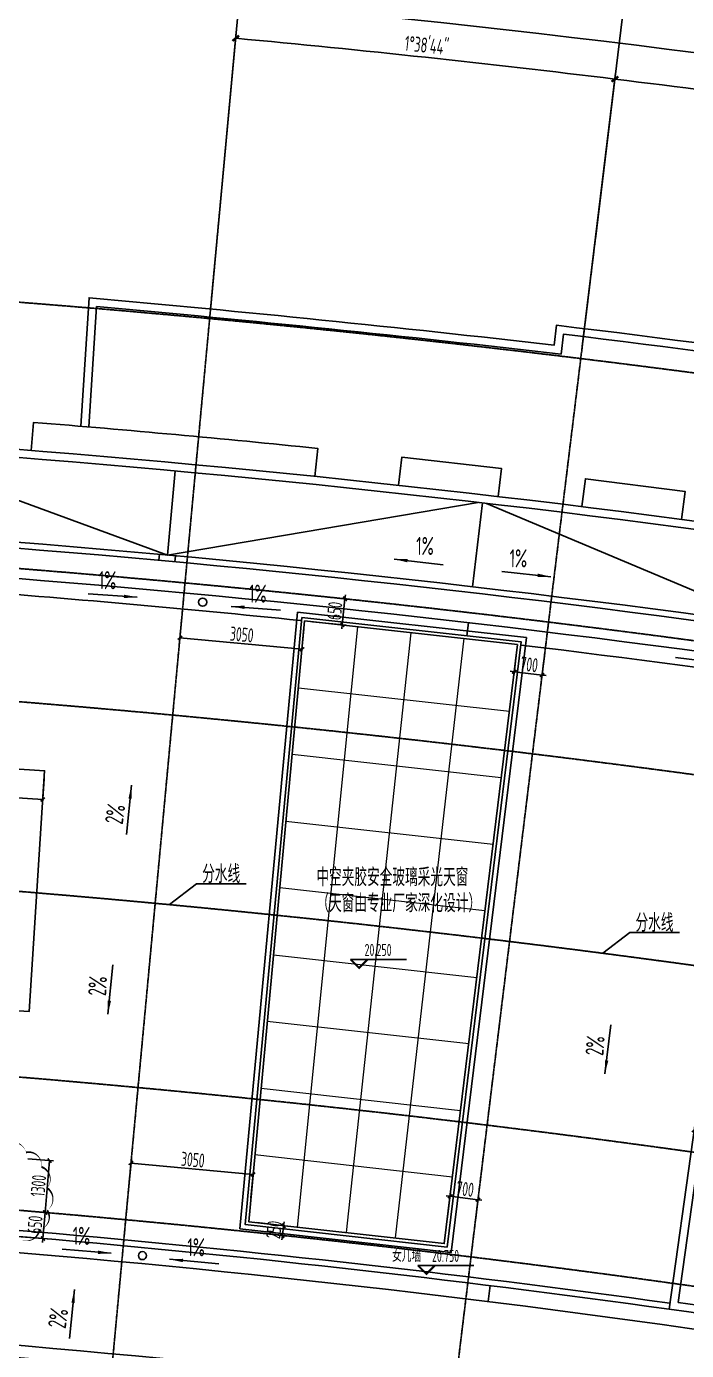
# Model space of a CAD drawing. Header units: millimetres. Extents: x 11677979 to 24947533, y -12764720 to -6308891.
# Drawn here: x 11804174 to 11820592, y -6397928 to -6365012 of the extents above; entities that cross this region are included whole.
import ezdxf
from ezdxf.enums import TextEntityAlignment as Align

# ---------------------------------------------------------------- set-up
doc = ezdxf.new("R2010")
doc.units = ezdxf.units.MM
doc.header["$LTSCALE"] = 10
doc.linetypes.add('A2-RG-AXIS$0$CENTER', pattern=[2, 1.25, -0.25, 0.25, -0.25])
doc.linetypes.add('A2-RG-AXIS$0$DOTE', pattern=[2.42, 2, -0.2, 0.02, -0.2])
for name, color, linetype in [('A2-RB-RF$0$$34$A-DIMS-100', 1, 'Continuous'), ('A2-RG-AXIS$0$A-AXIS', 1, 'Continuous'), ('A2-RG-AXIS$0$A-DIMS-100', 1, 'Continuous'), ('A2-RG-AXIS$0$A-GRID', 1, 'A2-RG-AXIS$0$CENTER'), ('A2-RI-RF$0$$0$AUDIT_D_120618114340-341', 1, 'Continuous'), ('A2-RI-RF$0$$2$A-SYMB', 4, 'Continuous'), ('A2-RI-RF$0$A-HATH', 9, 'Continuous'), ('A2-RI-RF$0$A-ROOF-DRAN', 175, 'Continuous'), ('A2-RI-RF$0$A-ROOF-EDGE', 2, 'Continuous'), ('A2-RI-RF$0$A-SYMB', 4, 'Continuous'), ('A2-RI-RF$0$A-SYMB-AREA', 4, 'Continuous'), ('A2-RI-RF$0$A-SYMB-NAME', 4, 'Continuous'), ('A2-RI-RF$0$an-flor-open', 3, 'Continuous'), ('A2-RI-RF$0$an-wall-prht', 2, 'Continuous')]:
    doc.layers.add(name, color=color, linetype=linetype)
doc.layers.add('A2-RI-RF$0$A-DETL-LLIN', color=3, linetype='Continuous', lineweight=5)
doc.layers.add('A2-RI-RF$0$A-GLAZ-CWMG', color=3, linetype='Continuous', lineweight=5)
doc.styles.add('A2-RB-RF$0$$0$XD2008', font='hzs.shx', dxfattribs={"width": 0.7, "bigfont": 'hztxt.shx'})
doc.styles.add('A2-RG-AXIS$0$XD2008', font='hzs.shx', dxfattribs={"width": 0.7, "bigfont": 'hztxt.shx'})
doc.styles.add('A2-RI-RF$0$$0$XD2008', font='xd-hzs.shx', dxfattribs={"width": 0.7, "bigfont": 'xd-hztxt.shx'})
doc.styles.add('A2-RI-RF$0$ECADI', font='hzs.shx', dxfattribs={"width": 0.7, "bigfont": 'hztxt.shx'})
doc.dimstyles.new('A2-RB-RF$0$$0$XD100$0', dxfattribs={"dimscale": 100, "dimtxt": 3.5, "dimasz": 1, "dimexe": 1, "dimexo": 2, "dimgap": 0.5, "dimtad": 1, "dimdec": 0, "dimdsep": 46, "dimtxsty": 'A2-RB-RF$0$$0$XD2008', "dimblk1": 'A2-RB-RF$0$$20$_ArchTick', "dimblk2": 'A2-RB-RF$0$$20$_ArchTick', "dimsah": 1, "dimcen": 2.5, "dimclrt": 4, "dimaunit": 1, "dimadec": 0, "dimazin": 0, "dimtfac": 1, "dimtdec": 0, "dimtix": 1, "dimtmove": 2, "dimatfit": 3, "dimfxl": 0, "dimtolj": 1, "dimtzin": 0, "dimarcsym": 0})
doc.dimstyles.new('A2-RG-AXIS$0$XD150', dxfattribs={"dimscale": 300, "dimtxt": 2.5, "dimasz": 1.5, "dimexe": 1, "dimexo": 2, "dimgap": 0.5, "dimtad": 1, "dimdec": 0, "dimdsep": 46, "dimtxsty": 'A2-RG-AXIS$0$XD2008', "dimcen": 2.5, "dimclrt": 4, "dimaunit": 1, "dimadec": 3, "dimazin": 0, "dimtfac": 1, "dimtdec": 0, "dimtmove": 2, "dimatfit": 3, "dimfxl": 0, "dimtolj": 1, "dimtzin": 0, "dimarcsym": 0})

# ---------------------------------------------------------------- blocks, each defined once
blk = doc.blocks.new('A2-RG-AXIS$0$_ArchTick')
at = {"color": 0, "linetype": 'ByBlock', "const_width": 0.4}
blk.add_lwpolyline([(-0.5, -0.5), (0.5, 0.5)], dxfattribs=at)
blk = doc.blocks.new('*D508')
at = {"layer": 'A2-RG-AXIS$0$A-DIMS-100', "color": 0, "lineweight": -2, "ltscale": 3, "transparency": 16777216}
for p, q in [((11753070, -6371598), (11752455, -6363872)), ((11854556, -6379588), (11856371, -6372053))]:
    blk.add_line(p, q, dxfattribs=at)
blk.add_arc((11778731, -6694179), 331200, 76.44866, 94.54827, dxfattribs=at)
at = {"layer": 'Defpoints', "color": 0, "ltscale": 3, "transparency": 16777216}
for p in [(11822065, -6365826), (11753093, -6371897), (11854485, -6379879), (11778731, -6694179)]:
    blk.add_point(p, dxfattribs=at)
at = {"layer": 'A2-RG-AXIS$0$A-DIMS-100', "color": 0, "lineweight": -2, "ltscale": 3, "transparency": 16777216, "xscale": 150, "yscale": 150, "zscale": 150}
for p, rotation in [((11752467, -6364022), 184.5482656226652), ((11856336, -6372199), 346.4486630674553)]:
    blk.add_blockref('A2-RG-AXIS$0$_ArchTick', p, dxfattribs=dict(at, rotation=rotation))
at = {"layer": 'A2-RG-AXIS$0$A-DIMS-100', "color": 4, "ltscale": 3, "transparency": 16777216, "insert": (11804749, -6363703), "char_height": 375, "attachment_point": 5, "rotation": 355.4985, "style": 'A2-RG-AXIS$0$XD2008'}
blk.add_mtext('\\A1;18°5\'59"', dxfattribs=at)
blk = doc.blocks.new('*D558')
at = {"layer": 'A2-RG-AXIS$0$A-DIMS-100', "color": 0, "lineweight": -2, "ltscale": 3, "transparency": 16777216}
for p, q in [((11817998, -6372970), (11818829, -6366171)), ((11827205, -6374230), (11828231, -6367457))]:
    blk.add_line(p, q, dxfattribs=at)
blk.add_arc((11778731, -6694179), 330300, 81.38492, 83.03033, dxfattribs=at)
at = {"layer": 'Defpoints', "color": 0, "ltscale": 3, "transparency": 16777216}
for p in [(11825080, -6367147), (11817961, -6373268), (11827160, -6374527), (11778731, -6694179)]:
    blk.add_point(p, dxfattribs=at)
at = {"layer": 'A2-RG-AXIS$0$A-DIMS-100', "color": 0, "lineweight": -2, "ltscale": 3, "transparency": 16777216, "xscale": 150, "yscale": 150, "zscale": 150}
for p, rotation in [((11818811, -6366319), 173.0303346336148), ((11828208, -6367606), 351.3849162218818)]:
    blk.add_blockref('A2-RG-AXIS$0$_ArchTick', p, dxfattribs=dict(at, rotation=rotation))
at = {"layer": 'A2-RG-AXIS$0$A-DIMS-100', "color": 4, "ltscale": 3, "transparency": 16777216, "insert": (11823554, -6366633), "char_height": 375, "attachment_point": 5, "rotation": 352.2076, "style": 'A2-RG-AXIS$0$XD2008'}
blk.add_mtext('\\A1;1°38\'44"', dxfattribs=at)
blk = doc.blocks.new('*D562')
at = {"layer": 'A2-RG-AXIS$0$A-DIMS-100', "color": 0, "lineweight": -2, "ltscale": 3, "transparency": 16777216}
for p, q in [((11808758, -6371975), (11809394, -6365154)), ((11817998, -6372970), (11818829, -6366171))]:
    blk.add_line(p, q, dxfattribs=at)
blk.add_arc((11778731, -6694179), 330300, 83.03034, 84.67576, dxfattribs=at)
at = {"layer": 'Defpoints', "color": 0, "ltscale": 3, "transparency": 16777216}
for p in [(11815670, -6365951), (11808730, -6372274), (11817961, -6373268), (11778731, -6694179)]:
    blk.add_point(p, dxfattribs=at)
at = {"layer": 'A2-RG-AXIS$0$A-DIMS-100', "color": 0, "lineweight": -2, "ltscale": 3, "transparency": 16777216, "xscale": 150, "yscale": 150, "zscale": 150}
for p, rotation in [((11809380, -6365304), 174.6757570742864), ((11818811, -6366319), 353.0303386625535)]:
    blk.add_blockref('A2-RG-AXIS$0$_ArchTick', p, dxfattribs=dict(at, rotation=rotation))
at = {"layer": 'A2-RG-AXIS$0$A-DIMS-100', "color": 4, "ltscale": 3, "transparency": 16777216, "insert": (11814131, -6365481), "char_height": 375, "attachment_point": 5, "rotation": 353.853, "style": 'A2-RG-AXIS$0$XD2008'}
blk.add_mtext('\\A1;1°38\'44"', dxfattribs=at)
blk = doc.blocks.new('A2-RI-RF$0$$2$ECADI-TAG-HGHT（国标）')
at = {"color": 1}
blk.add_line((-2.12, 2.12), (11.77, 2.12), dxfattribs=at)
at = {"color": 1, "const_width": 0.5}
blk.add_lwpolyline([(-2.12, 2.12), (0, 0), (2.12, 2.12)], dxfattribs=at)
at = {"style": 'A2-RI-RF$0$$0$XD2008', "width": 0.7}
blk.add_attdef('FL', text='', height=3, dxfattribs=at).set_placement((-2.69, 2.97), align=Align.RIGHT)
for tag, p in [('F.F.L.', (2.28, 2.97)), ('T.O.S.', (2.28, -1.1))]:
    blk.add_attdef(tag, p, '', height=3, dxfattribs=at)
blk = doc.blocks.new('A2-RI-RF$0$5erhfh')
at = {"layer": 'A2-RI-RF$0$A-SYMB-AREA', "style": 'A2-RI-RF$0$ECADI', "width": 0.7}
blk.add_attdef('340M2', text='', height=2.5, dxfattribs=at).set_placement((0, 1.25), align=Align.MIDDLE_LEFT)
at = {"layer": 'A2-RI-RF$0$A-SYMB-NAME', "style": 'A2-RI-RF$0$ECADI', "width": 0.7}
blk.add_attdef('CHINESENAME', (-12.29, 3.09), '', height=4.5, dxfattribs=at)
blk = doc.blocks.new('A2-RI-RF$0$5urthfgh')
at = {"layer": 'A2-RI-RF$0$an-wall-prht'}
for centre, radius, start, end in [((25944, -299026), 297450, 76.99055, 94.00515), ((25943, -299026), 297150, 76.9335, 94.06187)]:
    blk.add_arc(centre, radius, start, end, dxfattribs=at)
blk = doc.blocks.new('A2-RB-RF$0$$20$_ArchTick')
at = {"color": 0, "linetype": 'ByBlock', "const_width": 0.4}
blk.add_lwpolyline([(-0.5, -0.5), (0.5, 0.5)], dxfattribs=at)
blk = doc.blocks.new('*D733')
at = {"layer": 'A2-RB-RF$0$$34$A-DIMS-100', "color": 0, "lineweight": -2, "transparency": 16777216}
for p, q in [((11811359, -6379164), (11812196, -6379250)), ((11812097, -6379240), (11812107, -6379140)), ((11812030, -6379886), (11812097, -6379240)), ((11811292, -6379810), (11812129, -6379897)), ((11812030, -6379886), (11812020, -6379986))]:
    blk.add_line(p, q, dxfattribs=at)
at = {"layer": 'Defpoints', "color": 0, "transparency": 16777216}
for p in [(11811160, -6379143), (11812097, -6379240), (11811093, -6379790)]:
    blk.add_point(p, dxfattribs=at)
at = {"layer": 'A2-RB-RF$0$$34$A-DIMS-100', "color": 0, "lineweight": -2, "transparency": 16777216, "xscale": 100, "yscale": 100, "zscale": 100}
for p, rotation in [((11812097, -6379240), 264.1228209960622), ((11812030, -6379886), 84.1228209960622)]:
    blk.add_blockref('A2-RB-RF$0$$20$_ArchTick', p, dxfattribs=dict(at, rotation=rotation))
at = {"layer": 'A2-RB-RF$0$$34$A-DIMS-100', "color": 4, "transparency": 16777216, "insert": (11811839, -6379540), "char_height": 350, "attachment_point": 5, "rotation": 84.1228, "style": 'A2-RB-RF$0$$0$XD2008'}
blk.add_mtext('\\A1;650', dxfattribs=at)
blk = doc.blocks.new('*D734')
at = {"layer": 'A2-RB-RF$0$$34$A-DIMS-100', "color": 0, "lineweight": -2, "transparency": 16777216}
for p, q in [((11809871, -6394998), (11810639, -6395088)), ((11809900, -6394749), (11810669, -6394840)), ((11810569, -6394828), (11810540, -6395077)), ((11810569, -6394828), (11810581, -6394729)), ((11810540, -6395077), (11810528, -6395176))]:
    blk.add_line(p, q, dxfattribs=at)
at = {"layer": 'Defpoints', "color": 0, "transparency": 16777216}
for p in [(11809672, -6394974), (11809701, -6394726), (11810540, -6395077)]:
    blk.add_point(p, dxfattribs=at)
at = {"layer": 'A2-RB-RF$0$$34$A-DIMS-100', "color": 0, "lineweight": -2, "transparency": 16777216, "xscale": 100, "yscale": 100, "zscale": 100}
for p, rotation in [((11810540, -6395077), 83.28433468437777), ((11810569, -6394828), 263.2843346843778)]:
    blk.add_blockref('A2-RB-RF$0$$20$_ArchTick', p, dxfattribs=dict(at, rotation=rotation))
at = {"layer": 'A2-RB-RF$0$$34$A-DIMS-100', "color": 4, "transparency": 16777216, "insert": (11810331, -6394926), "char_height": 350, "attachment_point": 5, "rotation": 83.2843, "style": 'A2-RB-RF$0$$0$XD2008'}
blk.add_mtext('\\A1;250', dxfattribs=at)
blk = doc.blocks.new('*D735')
at = {"layer": 'A2-RB-RF$0$$34$A-DIMS-100', "color": 0, "lineweight": -2, "transparency": 16777216}
for p, q in [((11806720, -6393846), (11806783, -6393169)), ((11809810, -6393551), (11806774, -6393268)), ((11809756, -6394129), (11809819, -6393452))]:
    blk.add_line(p, q, dxfattribs=at)
at = {"layer": 'Defpoints', "color": 0, "transparency": 16777216}
for p in [(11806774, -6393268), (11806701, -6394045), (11809738, -6394328)]:
    blk.add_point(p, dxfattribs=at)
at = {"layer": 'A2-RB-RF$0$$34$A-DIMS-100', "color": 0, "lineweight": -2, "transparency": 16777216, "xscale": 100, "yscale": 100, "zscale": 100}
for p, rotation in [((11806774, -6393268), 174.675755152282), ((11809810, -6393551), 354.675755152282)]:
    blk.add_blockref('A2-RB-RF$0$$20$_ArchTick', p, dxfattribs=dict(at, rotation=rotation))
at = {"layer": 'A2-RB-RF$0$$34$A-DIMS-100', "color": 4, "transparency": 16777216, "insert": (11808313, -6393186), "char_height": 350, "attachment_point": 5, "rotation": 354.6758, "style": 'A2-RB-RF$0$$0$XD2008'}
blk.add_mtext('\\A1;3050', dxfattribs=at)
blk = doc.blocks.new('*D736')
at = {"layer": 'A2-RB-RF$0$$34$A-DIMS-100', "color": 0, "lineweight": -2, "transparency": 16777216}
for p, q in [((11808038, -6379706), (11807981, -6380310)), ((11811075, -6379989), (11811018, -6380593)), ((11811028, -6380493), (11807991, -6380210))]:
    blk.add_line(p, q, dxfattribs=at)
at = {"layer": 'Defpoints', "color": 0, "transparency": 16777216}
for p in [(11808056, -6379507), (11811093, -6379790), (11807991, -6380210)]:
    blk.add_point(p, dxfattribs=at)
at = {"layer": 'A2-RB-RF$0$$34$A-DIMS-100', "color": 0, "lineweight": -2, "transparency": 16777216, "xscale": 100, "yscale": 100, "zscale": 100}
for p, rotation in [((11807991, -6380210), 174.6757551522877), ((11811028, -6380493), 354.6757551522878)]:
    blk.add_blockref('A2-RB-RF$0$$20$_ArchTick', p, dxfattribs=dict(at, rotation=rotation))
at = {"layer": 'A2-RB-RF$0$$34$A-DIMS-100', "color": 4, "transparency": 16777216, "insert": (11809530, -6380128), "char_height": 350, "attachment_point": 5, "rotation": 354.6758, "style": 'A2-RB-RF$0$$0$XD2008'}
blk.add_mtext('\\A1;3050', dxfattribs=at)
blk = doc.blocks.new('*D716')
at = {"layer": 'A2-RB-RF$0$$34$A-DIMS-100', "color": 0, "lineweight": -2, "transparency": 16777216}
for p, q in [((11816363, -6380578), (11816293, -6381153)), ((11817057, -6380663), (11816987, -6381238)), ((11816305, -6381054), (11816205, -6381042)), ((11816305, -6381054), (11816999, -6381139)), ((11816999, -6381139), (11817098, -6381151))]:
    blk.add_line(p, q, dxfattribs=at)
at = {"layer": 'Defpoints', "color": 0, "transparency": 16777216}
for p in [(11816387, -6380380), (11817081, -6380465), (11816999, -6381139)]:
    blk.add_point(p, dxfattribs=at)
at = {"layer": 'A2-RB-RF$0$$34$A-DIMS-100', "color": 0, "lineweight": -2, "transparency": 16777216, "xscale": 100, "yscale": 100, "zscale": 100}
for p, rotation in [((11816305, -6381054), 353.0311969381685), ((11816999, -6381139), 173.0311969381686)]:
    blk.add_blockref('A2-RB-RF$0$$20$_ArchTick', p, dxfattribs=dict(at, rotation=rotation))
at = {"layer": 'A2-RB-RF$0$$34$A-DIMS-100', "color": 4, "transparency": 16777216, "insert": (11816679, -6380873), "char_height": 350, "attachment_point": 5, "rotation": 353.0312, "style": 'A2-RB-RF$0$$0$XD2008'}
blk.add_mtext('\\A1;700', dxfattribs=at)
blk = doc.blocks.new('*D717')
at = {"layer": 'A2-RB-RF$0$$34$A-DIMS-100', "color": 0, "lineweight": -2, "transparency": 16777216}
for p, q in [((11814640, -6394673), (11814723, -6393995)), ((11814711, -6394095), (11814611, -6394082)), ((11814711, -6394095), (11815405, -6394179)), ((11815334, -6394758), (11815417, -6394080)), ((11815405, -6394179), (11815504, -6394192))]:
    blk.add_line(p, q, dxfattribs=at)
at = {"layer": 'Defpoints', "color": 0, "transparency": 16777216}
for p in [(11815405, -6394179), (11814616, -6394872), (11815310, -6394957)]:
    blk.add_point(p, dxfattribs=at)
at = {"layer": 'A2-RB-RF$0$$34$A-DIMS-100', "color": 0, "lineweight": -2, "transparency": 16777216, "xscale": 100, "yscale": 100, "zscale": 100}
for p, rotation in [((11814711, -6394095), 353.0303367403422), ((11815405, -6394179), 173.0303367403422)]:
    blk.add_blockref('A2-RB-RF$0$$20$_ArchTick', p, dxfattribs=dict(at, rotation=rotation))
at = {"layer": 'A2-RB-RF$0$$34$A-DIMS-100', "color": 4, "transparency": 16777216, "insert": (11815085, -6393914), "char_height": 350, "attachment_point": 5, "rotation": 353.0303, "style": 'A2-RB-RF$0$$0$XD2008'}
blk.add_mtext('\\A1;700', dxfattribs=at)
blk = doc.blocks.new('*D718')
at = {"layer": 'A2-RB-RF$0$$34$A-DIMS-100', "color": 0, "lineweight": -2, "transparency": 16777216}
blk.add_arc((11777755, -6700618), 311153, 81.38492, 82.05228, dxfattribs=at)
at = {"layer": 'Defpoints', "color": 0, "transparency": 16777216}
for p in [(11827609, -6371560), (11821395, -6388037), (11823170, -6392797), (11820157, -6396901), (11821587, -6411307)]:
    blk.add_point(p, dxfattribs=at)
at = {"layer": 'A2-RB-RF$0$$34$A-DIMS-100', "color": 0, "lineweight": -2, "transparency": 16777216, "xscale": 100, "yscale": 100, "zscale": 100}
for p, rotation in [((11820778, -6392454), 172.0522781059821), ((11824364, -6392976), 351.3849183288041)]:
    blk.add_blockref('A2-RB-RF$0$$20$_ArchTick', p, dxfattribs=dict(at, rotation=rotation))
at = {"layer": 'A2-RB-RF$0$$34$A-DIMS-100', "color": 4, "transparency": 16777216, "insert": (11822609, -6392454), "char_height": 350, "attachment_point": 5, "rotation": 351.7186, "style": 'A2-RB-RF$0$$0$XD2008'}
blk.add_mtext('\\A1;0°40\'2"', dxfattribs=at)
blk = doc.blocks.new('*D639')
at = {"layer": 'A2-RB-RF$0$$34$A-DIMS-100', "color": 0, "lineweight": -2, "transparency": 16777216}
for p, q in [((11801719, -6383527), (11801680, -6384143)), ((11804614, -6383713), (11804574, -6384329)), ((11801686, -6384043), (11804580, -6384229))]:
    blk.add_line(p, q, dxfattribs=at)
at = {"layer": 'Defpoints', "color": 0, "transparency": 16777216}
for p in [(11801732, -6383328), (11804626, -6383514), (11804580, -6384229)]:
    blk.add_point(p, dxfattribs=at)
at = {"layer": 'A2-RB-RF$0$$34$A-DIMS-100', "color": 0, "lineweight": -2, "transparency": 16777216, "xscale": 100, "yscale": 100, "zscale": 100}
for p, rotation in [((11801686, -6384043), 176.321173563952), ((11804580, -6384229), 356.3211735639519)]:
    blk.add_blockref('A2-RB-RF$0$$20$_ArchTick', p, dxfattribs=dict(at, rotation=rotation))
at = {"layer": 'A2-RB-RF$0$$34$A-DIMS-100', "color": 4, "transparency": 16777216, "insert": (11803148, -6383912), "char_height": 350, "attachment_point": 5, "rotation": 356.3212, "style": 'A2-RB-RF$0$$0$XD2008'}
blk.add_mtext('\\A1;2900', dxfattribs=at)
blk = doc.blocks.new('*D660')
at = {"layer": 'A2-RB-RF$0$$34$A-DIMS-100', "color": 0, "lineweight": -2, "transparency": 16777216}
for p, q in [((11804206, -6393161), (11804848, -6393214)), ((11804748, -6393206), (11804640, -6394496)), ((11804098, -6394450), (11804739, -6394504))]:
    blk.add_line(p, q, dxfattribs=at)
at = {"layer": 'Defpoints', "color": 0, "transparency": 16777216}
for p in [(11804007, -6393144), (11803899, -6394433), (11804640, -6394496)]:
    blk.add_point(p, dxfattribs=at)
at = {"layer": 'A2-RB-RF$0$$34$A-DIMS-100', "color": 0, "lineweight": -2, "transparency": 16777216, "xscale": 100, "yscale": 100, "zscale": 100}
for p, rotation in [((11804748, -6393206), 85.20040339278498), ((11804640, -6394496), 265.200403392785)]:
    blk.add_blockref('A2-RB-RF$0$$20$_ArchTick', p, dxfattribs=dict(at, rotation=rotation))
at = {"layer": 'A2-RB-RF$0$$34$A-DIMS-100', "color": 4, "transparency": 16777216, "insert": (11804470, -6393832), "char_height": 350, "attachment_point": 5, "rotation": 85.2004, "style": 'A2-RB-RF$0$$0$XD2008'}
blk.add_mtext('\\A1;1300', dxfattribs=at)
blk = doc.blocks.new('*D661')
at = {"layer": 'A2-RB-RF$0$$34$A-DIMS-100', "color": 0, "lineweight": -2, "transparency": 16777216}
for p, q in [((11804098, -6394450), (11804739, -6394504)), ((11804640, -6394496), (11804585, -6395144)), ((11804640, -6394496), (11804648, -6394396)), ((11804044, -6395099), (11804685, -6395152)), ((11804585, -6395144), (11804577, -6395244))]:
    blk.add_line(p, q, dxfattribs=at)
at = {"layer": 'Defpoints', "color": 0, "transparency": 16777216}
for p in [(11803899, -6394433), (11803844, -6395082), (11804585, -6395144)]:
    blk.add_point(p, dxfattribs=at)
at = {"layer": 'A2-RB-RF$0$$34$A-DIMS-100', "color": 0, "lineweight": -2, "transparency": 16777216, "xscale": 100, "yscale": 100, "zscale": 100}
for p, rotation in [((11804640, -6394496), 265.2004033927416), ((11804585, -6395144), 85.20040339274165)]:
    blk.add_blockref('A2-RB-RF$0$$20$_ArchTick', p, dxfattribs=dict(at, rotation=rotation))
at = {"layer": 'A2-RB-RF$0$$34$A-DIMS-100', "color": 4, "transparency": 16777216, "insert": (11804388, -6394801), "char_height": 350, "attachment_point": 5, "rotation": 85.2004, "style": 'A2-RB-RF$0$$0$XD2008'}
blk.add_mtext('\\A1;650', dxfattribs=at)
blk = doc.blocks.new('A2-RG-AXIS')
at = {"layer": 'A2-RG-AXIS$0$A-AXIS', "ltscale": 3}
for p, q in [((11809008.7, -6369286.5), (11809519.1, -6363810.3)), ((11818325.2, -6370289.9), (11818992.6, -6364830.5))]:
    blk.add_line(p, q, dxfattribs=at)
at = {"layer": 'A2-RG-AXIS$0$A-GRID', "linetype": 'A2-RG-AXIS$0$DOTE'}
for p, q in [((11809008.7, -6369286.5), (11805278.5, -6409313.1)), ((11813447.2, -6410192.8), (11818325.2, -6370289.9))]:
    blk.add_line(p, q, dxfattribs=at)
for radius in [323300, 316700, 313400, 308700, 304100, 300800]:
    blk.add_arc((11778730.7, -6694178.7), radius, 75.589285, 95.407644, dxfattribs=at)
at = {"layer": 'A2-RG-AXIS$0$A-DIMS-100', "ltscale": 3}
for base, p1, p2, picture, middle in [((11822064.9, -6365825.9), (11854485.2, -6379879.3), (11753093.4, -6371896.8), '*D508', (11804748.6, -6363703.1)), ((11815670.3, -6365950.8), (11808730.3, -6372273.6), (11817961.2, -6373267.7), '*D562', (11814130.8, -6365481.3)), ((11825079.8, -6367146.8), (11827159.6, -6374526.5), (11817961.2, -6373267.7), '*D558', (11823554.4, -6366633.3))]:
    dim = blk.add_angular_dim_3p(base=base, center=(11778730.7, -6694178.7), p1=p1, p2=p2, dimstyle='A2-RG-AXIS$0$XD150', override={"dimscale": 150, "dimasz": 1, "dimblk": 'A2-RG-AXIS$0$_ArchTick', "dimadec": 4}, dxfattribs=at)
    dim.commit()
    dim.dimension.update_dxf_attribs({"geometry": picture, "text_midpoint": middle})
blk = doc.blocks.new('A2-RI-RF')
at = {"layer": 'A2-RI-RF$0$$0$AUDIT_D_120618114340-341'}
for p, q in [((11813322.4, -6378255.7), (11814542.3, -6378392.5)), ((11817219.5, -6378693.9), (11815999.4, -6378559.3)), ((11806930.4, -6379200.6), (11805705.7, -6379118.3)), ((11809265.7, -6379427.8), (11810489.5, -6379522.8)), ((11821536.9, -6380848.1), (11820318.1, -6380702)), ((11806785.5, -6383876.9), (11806659.7, -6385097.9)), ((11806199.8, -6389562.5), (11806325.6, -6388341.5)), ((11818561.5, -6391051.6), (11818708.6, -6389832.9)), ((11806283.7, -6395511.7), (11805060.6, -6395408)), ((11807734.6, -6395660.3), (11808956.5, -6395776.6)), ((11805367.1, -6396410.4), (11805241.4, -6397631.4))]:
    blk.add_line(p, q, dxfattribs=at)
at = {"layer": 'A2-RI-RF$0$$0$AUDIT_D_120618114340-341', "extrusion": (0, 0, -1)}
for points in [[(-11813657.8, -6378249), (-11813649, -6378332.7), (-11813318.5, -6378255.4)], [(-11816893.8, -6378613.7), (-11816884, -6378697.2), (-11817223.4, -6378694.4)], [(-11806595.6, -6379222.3), (-11806600.8, -6379138.3), (-11806934.3, -6379200.8)], [(-11809600.7, -6379409.6), (-11809594.7, -6379493.6), (-11809261.8, -6379427.6)], [(-11806795.2, -6384212.2), (-11806711.5, -6384204.1), (-11806785.8, -6383873)], [(-11806277.7, -6389236.2), (-11806194.1, -6389227.1), (-11806199.3, -6389566.4)], [(-11818645.1, -6390726.7), (-11818561.6, -6390716.1), (-11818561, -6391055.5)], [(-11805948.6, -6395527.5), (-11805955.2, -6395443.6), (-11806287.6, -6395512)], [(-11808069.8, -6395647.9), (-11808062.3, -6395731.7), (-11807730.7, -6395660)], [(-11805376.8, -6396745.7), (-11805293.1, -6396737.6), (-11805367.4, -6396406.4)]]:
    blk.add_solid(points, dxfattribs=at)
at = {"layer": 'A2-RI-RF$0$A-GLAZ-CWMG'}
for p, q in [((11810917.6, -6394861.8), (11812416.6, -6379937.5)), ((11812134.1, -6394997.6), (11813740.1, -6380085)), ((11813351.6, -6395123.9), (11815064.7, -6380222.7)), ((11810938.4, -6381449.5), (11816184.9, -6382034.4)), ((11815982.6, -6383688.8), (11810783.8, -6383109.1)), ((11810629.1, -6384768.6), (11815780.4, -6385343.1)), ((11815578.2, -6386997.5), (11810474.4, -6386428.2)), ((11810319.8, -6388087.8), (11815376, -6388651.8)), ((11815173.7, -6390306.2), (11810165.1, -6389747.3)), ((11810010.4, -6391406.9), (11814971.5, -6391960.5)), ((11814769.3, -6393614.9), (11809855.8, -6393066.4))]:
    blk.add_line(p, q, dxfattribs=at)
at = {"layer": 'A2-RI-RF$0$A-HATH'}
for p, q in [((11807683.1, -6378152.3), (11800325.6, -6375463.9)), ((11807683.1, -6378152.3), (11807874.7, -6376060.9)), ((11807683.1, -6378152.3), (11815406.8, -6376845.6)), ((11815272.2, -6378939.7), (11815514, -6376853.5)), ((11822840.1, -6379909.3), (11815620.3, -6376870.3)), ((11807470.3, -6378283.5), (11807484, -6378134.1)), ((11807868.6, -6378320), (11807882.3, -6378170.6))]:
    blk.add_line(p, q, dxfattribs=at)
at = {"layer": 'A2-RI-RF$0$A-ROOF-DRAN'}
for p, q in [((11815168.4, -6379833.5), (11815131.2, -6380159.6)), ((11815657.3, -6396711.9), (11815706.7, -6396314.5))]:
    blk.add_line(p, q, dxfattribs=at)
for centre in [(11808557, -6379323.7), (11807059.6, -6395569.5)]:
    blk.add_circle(centre, 100, dxfattribs=at)
for radius, start, end in [(316450, 77.263451, 85.722076), (316050, 84.141711, 85.721318), (316050, 77.264483, 83.142622), (308700, 84.124504, 85.22439), (308700, 82.066358, 83.145289), (299750, 77.098571, 93.898358)]:
    blk.add_arc((11778730.7, -6694178.7), radius, start, end, dxfattribs=at)
at = {"layer": 'A2-RI-RF$0$A-ROOF-EDGE'}
for p, q in [((11820157.2, -6396901.3), (11821394.7, -6388037.3)), ((11820382.9, -6396730.9), (11821565.1, -6388263))]:
    blk.add_line(p, q, dxfattribs=at)
for points in [[(11805527.6, -6374951.5), (11805733, -6371757.5, -0.0063108), (11817296.7, -6372934.6), (11817357.2, -6372439.1, -0.0248177), (11849205.5, -6377885), (11848174.4, -6382163.2)], [(11805726.9, -6374968.3), (11805919.4, -6371974.9, -0.0063073), (11817471.1, -6373155.9), (11817531.5, -6372661.6, -0.0240613), (11848966.7, -6378022.2), (11847979.1, -6382119.8)], [(11804294.2, -6375552.6), (11804350.4, -6374854.9, -0.0055388), (11811418.2, -6375500.8), (11811347, -6376197.1)]]:
    blk.add_lwpolyline(points, format="xyb", dxfattribs=at)
for points in [[(11813430.4, -6376417.7), (11813506.6, -6375721.9), (11815991.3, -6376003.1), (11815910.1, -6376698.3)], [(11817988.9, -6376948.7), (11818075.1, -6376254.1), (11820555, -6376570.8), (11820463.9, -6377264.7)], [(11801347.9, -6389315.4), (11801732.3, -6383327.7), (11804626.4, -6383513.8), (11804241.4, -6389501.4), (11801347.9, -6389315.4)]]:
    blk.add_lwpolyline(points, dxfattribs=at)
blk.add_lwpolyline([(11810912.8, -6379568.7), (11816610.2, -6380203.7), (11814741.5, -6395490), (11809483.8, -6394903)], close=True, dxfattribs=at)
for centre, radius, start, end in [((11778730.7, -6694178.7), 319650, 76.756883, 94.239677), ((11778730.7, -6694178.7), 319450, 76.756883, 94.239677), ((11778729.8, -6694178.8), 317200, 77.207179, 85.740758), ((11778729.8, -6694178.8), 317350, 76.923875, 85.741033), ((11778729.8, -6694178.8), 300300, 82.066588, 85.193485), ((11779033.9, -6691537.4), 297491.9, 82.054384, 85.208682), ((11778730.7, -6694178.7), 300150, 76.038533, 82.066759), ((11778730.7, -6694178.7), 300350, 76.07696, 82.028597)]:
    blk.add_arc(centre, radius, start, end, dxfattribs=at)
at = {"layer": 'A2-RI-RF$0$A-SYMB'}
for points in [[(11809635.8, -6386324.8), (11808400.5, -6386324.8), (11807728.4, -6386843.7)], [(11820413.7, -6387536.8), (11819178.4, -6387536.8), (11818510.4, -6388052.5)]]:
    blk.add_lwpolyline(points, dxfattribs=at)
at = {"layer": 'A2-RI-RF$0$an-flor-open'}
for points in [[(11811021, -6379701.5), (11816476.3, -6380309.5), (11814636.8, -6395357.5), (11809614.2, -6394796.8)], [(11811093.1, -6379790), (11816387.1, -6380380.1), (11814567, -6395269.3), (11809701.1, -6394726)]]:
    blk.add_lwpolyline(points, close=True, dxfattribs=at)
at = {"layer": 'Defpoints', "color": 6}
blk.add_lwpolyline([(11804017.3, -6395163.1, 0, 50, 0.5205671), (11804498.1, -6394923, 0, 50, 0.5205671), (11804498.1, -6394923, 0, 50, 0.5205671), (11804690.3, -6394442.7, 0, 50, 0.5205671), (11804690.3, -6394442.7, 0, 50, 0.5205671), (11804690.3, -6393890.4, 0, 50, 0.5205671), (11804690.3, -6393890.4, 0, 50, 0.5205671), (11804546.1, -6393362, 0, 50, 0.5205671), (11804546.1, -6393362, 0, 50, 0.5205671), (11804161.6, -6393001.8, 0, 50, 0.5205671), (11804161.6, -6393001.8, 0, 50, 0.5205671), (11803656.8, -6392809.7, 0, 50, 0.5205671)], format="xyseb", dxfattribs=at)
at = {"layer": 'Defpoints'}
for p in [(11810938.4, -6381449.5), (11816184.9, -6382034.4), (11810783.8, -6383109.1), (11815982.6, -6383688.8), (11810629.1, -6384768.6), (11815780.4, -6385343.1), (11810474.4, -6386428.2), (11815578.2, -6386997.5), (11810319.8, -6388087.8), (11815376, -6388651.8), (11810165.1, -6389747.3), (11815173.7, -6390306.2), (11810010.4, -6391406.9), (11814971.5, -6391960.5), (11809855.8, -6393066.4), (11814769.3, -6393614.9)]:
    blk.add_point(p, dxfattribs=at)
ref = blk.add_blockref('A2-RI-RF$0$5erhfh', (11814400.5, -6378502.6), dxfattribs=dict(xscale=99.99999999968374, yscale=99.99999999968374, zscale=99.99999999968374, rotation=359.5617199320547))
ref.add_attrib('CHINESENAME', '1%%%', (11813868, -6378148.2), dxfattribs={"layer": 'A2-RI-RF$0$A-SYMB-NAME', "height": 450, "rotation": 359.56172, "style": 'A2-RI-RF$0$ECADI', "width": 0.7})
ref = blk.add_blockref('A2-RI-RF$0$5erhfh', (11816723.1, -6378810.2), dxfattribs=dict(xscale=99.99999999968374, yscale=99.99999999968374, zscale=99.99999999968374, rotation=359.5617199320547))
ref.add_attrib('CHINESENAME', '1%%%', (11816190.6, -6378455.9), dxfattribs={"layer": 'A2-RI-RF$0$A-SYMB-NAME', "height": 450, "rotation": 359.56172, "style": 'A2-RI-RF$0$ECADI', "width": 0.7})
ref = blk.add_blockref('A2-RI-RF$0$5erhfh', (11806502.7, -6379354.8), dxfattribs=dict(xscale=99.99999999968374, yscale=99.99999999968374, zscale=99.99999999968374, rotation=359.5617199320547))
ref.add_attrib('CHINESENAME', '1%%%', (11805970.2, -6379000.5), dxfattribs={"layer": 'A2-RI-RF$0$A-SYMB-NAME', "height": 450, "rotation": 359.56172, "style": 'A2-RI-RF$0$ECADI', "width": 0.7})
ref = blk.add_blockref('A2-RI-RF$0$5erhfh', (11810240.8, -6379688.8), dxfattribs=dict(xscale=99.99999999968374, yscale=99.99999999968374, zscale=99.99999999968374, rotation=359.5617199320547))
ref.add_attrib('CHINESENAME', '1%%%', (11809708.3, -6379334.5), dxfattribs={"layer": 'A2-RI-RF$0$A-SYMB-NAME', "height": 450, "rotation": 359.56172, "style": 'A2-RI-RF$0$ECADI', "width": 0.7})
ref = blk.add_blockref('A2-RI-RF$0$5erhfh', (11806991.3, -6384385.4), dxfattribs=dict(xscale=99.99999999968374, yscale=99.99999999968374, zscale=99.99999999968374, rotation=81.64806365899283))
ref.add_attrib('CHINESENAME', '2%%%', (11806567.1, -6384864), dxfattribs={"layer": 'A2-RI-RF$0$A-SYMB-NAME', "height": 450, "rotation": 81.64806, "style": 'A2-RI-RF$0$ECADI', "width": 0.7})
ref = blk.add_blockref('A2-RI-RF$0$5erhfh', (11809774.9, -6386616.9), dxfattribs=dict(xscale=100, yscale=100, zscale=100))
ref.add_attrib('CHINESENAME', '分水线', (11808545.7, -6386308.2), dxfattribs={"layer": 'A2-RI-RF$0$A-SYMB-NAME', "height": 450, "style": 'A2-RI-RF$0$ECADI', "width": 0.7})
ref = blk.add_blockref('A2-RI-RF$0$5erhfh', (11812270.7, -6389019.9), dxfattribs=dict(xscale=100, yscale=100, zscale=100))
ref.add_attrib('CHINESENAME', '中空夹胶安全玻璃采光天窗', (11811385.4, -6386385.4), dxfattribs={"layer": 'A2-RI-RF$0$A-SYMB-NAME', "height": 450, "style": 'A2-RI-RF$0$ECADI', "width": 0.7})
ref = blk.add_blockref('A2-RI-RF$0$5erhfh', (11812270.7, -6389667), dxfattribs=dict(xscale=100, yscale=100, zscale=100))
ref.add_attrib('CHINESENAME', '（天窗由专业厂家深化设计）', (11811385.4, -6387032.6), dxfattribs={"layer": 'A2-RI-RF$0$A-SYMB-NAME', "height": 450, "style": 'A2-RI-RF$0$ECADI', "width": 0.7})
ref = blk.add_blockref('A2-RI-RF$0$5erhfh', (11820552.8, -6387828.9), dxfattribs=dict(xscale=100, yscale=100, zscale=100))
ref.add_attrib('CHINESENAME', '分水线', (11819323.6, -6387520.2), dxfattribs={"layer": 'A2-RI-RF$0$A-SYMB-NAME', "height": 450, "style": 'A2-RI-RF$0$ECADI', "width": 0.7})
ref = blk.add_blockref('A2-RI-RF$0$5erhfh', (11806505, -6389106.6), dxfattribs=dict(xscale=-99.99999999968374, yscale=99.99999999968374, zscale=99.99999999968374, rotation=86.58912271403241))
ref.add_attrib('CHINESENAME', '2%%%', (11806153.3, -6389120.5), dxfattribs={"layer": 'A2-RI-RF$0$A-SYMB-NAME', "height": 450, "rotation": 86.58912, "style": 'A2-RI-RF$0$ECADI', "width": 0.7})
ref = blk.add_blockref('A2-RI-RF$0$5erhfh', (11818874.6, -6390601.1), dxfattribs=dict(xscale=-99.99999999968374, yscale=99.99999999968374, zscale=99.99999999968374, rotation=85.5891227140324))
ref.add_attrib('CHINESENAME', '2%%%', (11818522.7, -6390608.9), dxfattribs={"layer": 'A2-RI-RF$0$A-SYMB-NAME', "height": 450, "rotation": 85.58912, "style": 'A2-RI-RF$0$ECADI', "width": 0.7})
blk.add_blockref('A2-RI-RF$0$5urthfgh', (11752786.6, -6395152.1))
ref = blk.add_blockref('A2-RI-RF$0$5erhfh', (11805856.8, -6395655.2), dxfattribs=dict(xscale=99.99999999968374, yscale=99.99999999968374, zscale=99.99999999968374, rotation=359.5617199320547))
ref.add_attrib('CHINESENAME', '1%%%', (11805324.4, -6395300.8), dxfattribs={"layer": 'A2-RI-RF$0$A-SYMB-NAME', "height": 450, "rotation": 359.56172, "style": 'A2-RI-RF$0$ECADI', "width": 0.7})
ref = blk.add_blockref('A2-RI-RF$0$5erhfh', (11808707.6, -6395937.8), dxfattribs=dict(xscale=99.99999999968374, yscale=99.99999999968374, zscale=99.99999999968374, rotation=359.5617199320547))
ref.add_attrib('CHINESENAME', '1%%%', (11808175.2, -6395583.4), dxfattribs={"layer": 'A2-RI-RF$0$A-SYMB-NAME', "height": 450, "rotation": 359.56172, "style": 'A2-RI-RF$0$ECADI', "width": 0.7})
ref = blk.add_blockref('A2-RI-RF$0$5erhfh', (11805573, -6396918.9), dxfattribs=dict(xscale=99.99999999968374, yscale=99.99999999968374, zscale=99.99999999968374, rotation=81.64806365899283))
ref.add_attrib('CHINESENAME', '2%%%', (11805148.7, -6397397.5), dxfattribs={"layer": 'A2-RI-RF$0$A-SYMB-NAME', "height": 450, "rotation": 81.64806, "style": 'A2-RI-RF$0$ECADI', "width": 0.7})
at = {"layer": 'A2-RI-RF$0$$2$A-SYMB'}
ref = blk.add_blockref('A2-RI-RF$0$$2$ECADI-TAG-HGHT（国标）', (11812445.7, -6388416.8), dxfattribs=dict(at, xscale=100, yscale=100, zscale=100))
ref.add_attrib('F.F.L.', '20.250', (11812583.3, -6388120), dxfattribs={"layer": '0', "height": 300, "style": 'A2-RI-RF$0$$0$XD2008', "width": 0.7})
ref = blk.add_blockref('A2-RI-RF$0$$2$ECADI-TAG-HGHT（国标）', (11814122.6, -6396022.9), dxfattribs=dict(at, xscale=100, yscale=100, zscale=100))
ref.add_attrib('F.F.L.', '20.750', (11814260.2, -6395726.1), dxfattribs={"layer": '0', "height": 300, "style": 'A2-RI-RF$0$$0$XD2008', "width": 0.7})
ref.add_attrib('FL', '女儿墙', dxfattribs={"layer": '0', "height": 300, "style": 'A2-RI-RF$0$$0$XD2008', "width": 0.7}).set_placement((11813991.2, -6395725.4), align=Align.RIGHT)
at = {"layer": 'A2-RI-RF$0$A-DETL-LLIN'}
blk.add_blockref('A2-RG-AXIS', (0, 0), dxfattribs=at)
blk = doc.blocks.new('A2-RB-RF')
at = {"layer": 'A2-RB-RF$0$$34$A-DIMS-100'}
dim = blk.add_angular_dim_2l(base=(11823169.7, -6392797.3), line1=((11820157.2, -6396901.3), (11821394.7, -6388037.3)), line2=((11827609, -6371560.4), (11821587.2, -6411306.8)), dimstyle='A2-RB-RF$0$$0$XD100$0', override={"dimadec": 4}, dxfattribs=at)
dim.commit()
dim.dimension.update_dxf_attribs({"geometry": '*D718', "text_midpoint": (11822609.2, -6392454.1)})
for p1, p2, distance, picture, middle in [((11811093.1, -6379790), (11811159.6, -6379143.4), -941.9, '*D733', (11811839.4, -6379540.1)), ((11811093.1, -6379790), (11808056.2, -6379507), 706.5, '*D736', (11809530, -6380127.9)), ((11801732.3, -6383327.7), (11804626.4, -6383513.8), -717.2, '*D639', (11803147.8, -6383911.9)), ((11809737.8, -6394327.7), (11806701.4, -6394044.7), -779.9, '*D735', (11808312.8, -6393185.6)), ((11809701.1, -6394726), (11809671.9, -6394974.3), 874.2, '*D734', (11810331.3, -6394926.1))]:
    dim = blk.add_aligned_dim(p1=p1, p2=p2, distance=distance, dimstyle='A2-RB-RF$0$$0$XD100$0', dxfattribs=at)
    dim.commit()
    dim.dimension.update_dxf_attribs({"geometry": picture, "text_midpoint": middle})
for p1, p2, distance, text, picture, middle in [((11816387.2, -6380379.7), (11817081.4, -6380464.6), -679.6, '700', '*D716', (11816679.1, -6380873.3)), ((11804007.2, -6393143.9), (11803898.9, -6394433.5), 743.5, '1300', '*D660', (11804469.7, -6393832.1)), ((11814615.6, -6394871.8), (11815309.7, -6394956.7), 783, '700', '*D717', (11815085, -6393913.7)), ((11803898.9, -6394433.5), (11803844.5, -6395081.9), 743.5, '650', '*D661', (11804388.3, -6394801.1))]:
    dim = blk.add_aligned_dim(p1=p1, p2=p2, distance=distance, text=text, dimstyle='A2-RB-RF$0$$0$XD100$0', dxfattribs=at)
    dim.commit()
    dim.dimension.update_dxf_attribs({"geometry": picture, "text_midpoint": middle})

msp = doc.modelspace()

# ---------------------------------------------------------------- block references
for name in ['A2-RI-RF', 'A2-RG-AXIS', 'A2-RB-RF']:
    msp.add_blockref(name, (0, 0))

doc.saveas('drawing.dxf')
